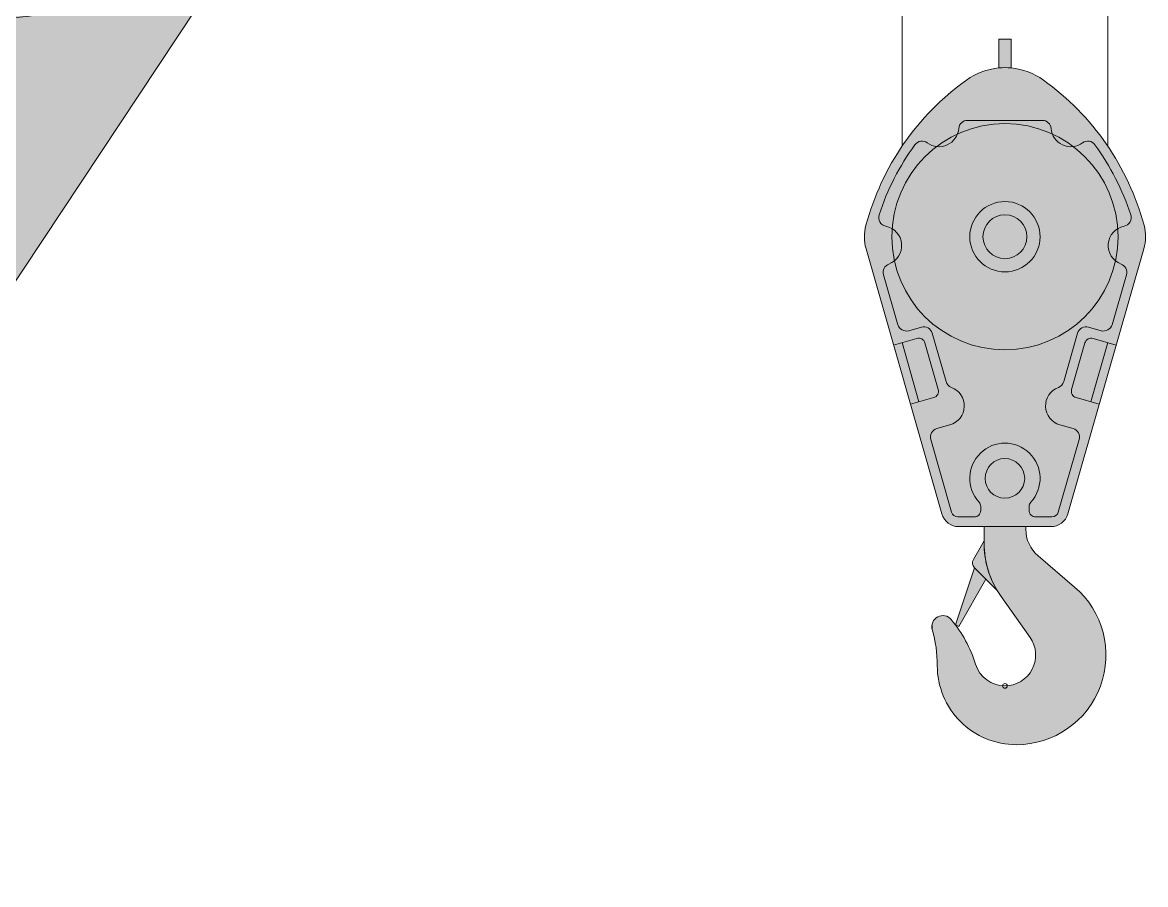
# Model space of a CAD drawing. Header units: millimetres. Extents: x -5368 to 16281, y -22441 to 15493.
# Drawn here: x 3617 to 6020, y 10153 to 11998 of the extents above; entities that cross this region are included whole.
import ezdxf
from ezdxf.enums import TextEntityAlignment as Align

# ---------------------------------------------------------------- set-up
doc = ezdxf.new("R2010")
doc.units = ezdxf.units.MM
doc.set_wipeout_variables(frame=1)
doc.layers.add('Техника. Кран GROVE GMK 5220', color=250, linetype='Continuous', lineweight=20)
doc.layers.add('Техника. Кран GROVE GMK 5220 Штрих', color=7, linetype='Continuous', true_color=0xe8e8e8)
doc.styles.add('arial', font='arial.ttf')

# ---------------------------------------------------------------- blocks, each defined once
blk = doc.blocks.new('GMK 5220-20250309.073434')
at = {"color": 0, "linetype": 'ByBlock', "lineweight": -2, "transparency": 16777216}
blk.add_wipeout([(356.99880755573395, -3.6418768441672), (12329.999999999993, -3.6418871623827727), (12329.999998925394, -953.6418820032759), (364.9998845294176, -953.6418820032759), (364.9998844015936, -426.18381988506917), (356.9988064811332, -426.1838147224207)], dxfattribs=at)
at = {"layer": 'Техника. Кран GROVE GMK 5220 Штрих', "transparency": 16777216}
h = blk.add_hatch(color=256, dxfattribs=at)
h.dxf.hatch_style = 1
h.set_gradient(color1=(132, 132, 132), color2=(173, 173, 173), rotation=90.00000000000003, tint=1)
h.paths.add_polyline_path([(364.9998845294176, -953.6418820032741), (12329.9999989254, -953.6418820032741), (12329.99999879758, -426.183819885071), (364.9998844015936, -426.183819885071)])
at = {"color": 0, "linetype": 'ByBlock', "lineweight": -2, "transparency": 16777216}
blk.add_lwpolyline([(364.9998845294176, -953.6418820032741), (12329.9999989254, -953.6418820032741), (12329.99999879758, -426.183819885071), (364.9998844015936, -426.183819885071)], close=True, dxfattribs=at)
blk = doc.blocks.new('GMK 5220-20250308.224548')
at = {"color": 0, "linetype": 'ByBlock', "lineweight": -2, "transparency": 16777216}
blk.add_wipeout([(11820.000000000004, -1087.418832413212), (11820.00000000002, -579.1838187293397), (17.499925306540717, -579.1838198815312), (17.49988905758073, -736.7026559443002), (17.49988905758073, -736.7026559443002), (17.481522932514054, -737.3283856713351), (17.38602596046894, -737.947057906189), (17.214860046418835, -738.5492017724828), (16.970645465073176, -739.1255994165622), (16.970645465073176, -739.1255994165622), (8.882825123015209, -755.292491172393), (8.882825123015209, -755.292491172393), (8.100628048144245, -756.4291416341039), (7.037715343373748, -757.3089274705962), (5.774919405858782, -757.8649427188102), (4.408273355059464, -758.0549035249933), (4.408273355059464, -758.0549035249933), (2.4998733167303726, -758.0550205511499), (2.5007049772466416, -1087.418832413212)], dxfattribs=at)
blk.add_wipeout([(11820.000000000031, -579.183818729336), (11820.000000000062, -87.41883183710888), (17.499925306532532, -87.41883298930406), (17.499925306547993, -579.1838198815276)], dxfattribs=at)
at = {"layer": 'Техника. Кран GROVE GMK 5220 Штрих', "transparency": 16777216}
h = blk.add_hatch(color=256, dxfattribs=at)
h.dxf.hatch_style = 1
h.set_gradient(color1=(132, 132, 132), color2=(173, 173, 173), rotation=90.00000000000003, tint=1)
edge = h.paths.add_edge_path()
edge.add_line((2.500704977253918, -1087.41883241321), (11820.00000000001, -1087.41883241321))
edge.add_line((11820.00000000001, -1087.41883241321), (11820.00000823359, -579.1838193054327))
edge.add_line((11820.00000823359, -579.1838193054327), (17.49991707295703, -579.1838193054327))
edge.add_line((17.49991707295703, -579.1838193054327), (17.49988905758073, -736.7026559442966))
edge.add_arc((12.44305430680097, -736.867364506154), 5.059516440040781, -26.50872818633752, 1.8655484613955764, ccw=False)
edge.add_line((16.97064546507318, -739.1255994165604), (8.882825123015209, -755.2924911723894))
edge.add_arc((4.409333221554288, -753.0514776879857), 5.003425949258763, 269.98786314057236, 333.39123919112694, ccw=False)
edge.add_line((4.408273355060373, -758.0549035249896), (2.499873316730373, -758.0550205511463))
edge.add_line((2.499873316730373, -758.0550205511463), (2.500704977253918, -1087.41883241321))
at = {"color": 0, "linetype": 'ByBlock', "lineweight": -2, "transparency": 16777216}
blk.add_lwpolyline([(2.500704977253918, -1087.41883241321), (11820.00000000001, -1087.41883241321), (11820.00000823359, -579.1838193054327), (17.49991707295703, -579.1838193054327), (17.49988905758073, -736.7026559442966, -0.124442605342288), (16.97064546507318, -739.1255994165604), (8.882825123015209, -755.2924911723894, -0.2839301699231552), (4.408273355060373, -758.0549035249896), (2.499873316730373, -758.0550205511463)], format="xyb", close=True, dxfattribs=at)
blk = doc.blocks.new('GMK 5220-20250308.223022')
at = {"color": 0, "linetype": 'ByBlock', "lineweight": -2, "transparency": 16777216}
blk.add_wipeout([(2.500005272901035, -1137.556568178583), (2.500032941277823, -810.7460555959897), (4.408532756686327, -810.7476879564547), (4.408532756686327, -810.7476879564547), (5.7749676418388844, -810.557013732061), (7.037363556127275, -810.0003652695668), (8.099715288434709, -809.1200756853523), (8.88123098797223, -807.9830910035798), (8.88123098797223, -807.9830910035798), (16.97083206507523, -791.8138239195923), (17.49996645790725, -789.4009615997911), (17.500116640941997, -658.0000919054073), (11670.000000000002, -658.0000919054055), (11670.000000000002, -1137.556568178581)], dxfattribs=at)
blk.add_wipeout([(11670.00000000001, -658.0000919054073), (11670.00000000001, -87.55656817858289), (17.500116640949273, -87.55656817858289), (17.500116640949273, -658.0000919054091)], dxfattribs=at)
at = {"layer": 'Техника. Кран GROVE GMK 5220 Штрих', "transparency": 16777216}
h = blk.add_hatch(color=256, dxfattribs=at)
h.dxf.hatch_style = 1
h.set_gradient(color1=(132, 132, 132), color2=(173, 173, 173), rotation=90.00000000000003, tint=1)
edge = h.paths.add_edge_path()
edge.add_line((11670, -1137.556568178584), (2.500005272901035, -1137.556568178585))
edge.add_line((2.500005272901035, -1137.556568178585), (2.500032941286918, -810.7460555959897))
edge.add_line((2.500032941286918, -810.7460555959897), (4.408532756686327, -810.7476879564565))
edge.add_arc((4.40693386308158, -805.7447292994227), 5.002958912528672, 270.0183111351909, 333.4225222254924)
edge.add_line((8.88123098797223, -807.9830910035816), (16.9708320650825, -791.8138239195941))
edge.add_line((16.9708320650825, -791.8138239195941), (17.49996645790816, -789.4009615997911))
edge.add_line((17.49996645790816, -789.4009615997911), (17.50011664094927, -658.0000919054091))
edge.add_line((17.50011664094927, -658.0000919054091), (11670, -658.0000919054082))
edge.add_line((11670, -658.0000919054082), (11670, -1137.556568178584))
at = {"color": 0, "linetype": 'ByBlock', "lineweight": -2, "transparency": 16777216}
blk.add_lwpolyline([(11670, -1137.556568178584), (2.500005272901035, -1137.556568178585), (2.500032941286918, -810.7460555959897), (4.408532756686327, -810.7476879564565, 0.2839341072049992), (8.88123098797223, -807.9830910035816), (16.9708320650825, -791.8138239195941), (17.49996645790816, -789.4009615997911), (17.50011664094927, -658.0000919054091), (11670, -658.0000919054082)], format="xyb", close=True, dxfattribs=at)
blk = doc.blocks.new('GMK 5220-20250308.221629')
at = {"color": 0, "linetype": 'ByBlock', "lineweight": -2, "transparency": 16777216}
blk.add_wipeout([(11497.999999999989, -700.5003278958138), (11497.999999999989, -88.74281034103115), (18.000017513579223, -88.74281034103115), (18.000017513579223, -700.5003278958138)], dxfattribs=at)
blk.add_wipeout([(2.9999743428188594, -1188.7428103410311), (2.999959416061756, -860.1351941736593), (4.910468426932312, -860.1358101169371), (4.910468426932312, -860.1358101169371), (6.276372114485639, -859.9453957986989), (7.538270314234069, -859.3890115522227), (8.60012414895391, -858.5090019329837), (9.381119453064457, -857.3723415478144), (9.381119453064457, -857.3723415478144), (17.472021690722613, -841.2005421438917), (17.472021690722613, -841.2005421438917), (17.717381366141126, -840.6215479110597), (17.888747734818025, -840.0165113339317), (17.983454234748024, -839.3948471393323), (18.000027176806725, -838.7662287896437), (18.000027176806725, -838.7662287896437), (18.000017513571947, -700.5003278958175), (11497.999999999982, -700.5003278958175), (11497.999999999982, -1188.7428103410311)], dxfattribs=at)
at = {"layer": 'Техника. Кран GROVE GMK 5220 Штрих', "transparency": 16777216}
h = blk.add_hatch(color=256, dxfattribs=at)
h.dxf.hatch_style = 1
h.set_gradient(color1=(132, 132, 132), color2=(173, 173, 173), rotation=90.00000000000003, tint=1)
edge = h.paths.add_edge_path()
edge.add_line((11498, -1188.742810341029), (2.999974342834321, -1188.742810341029))
edge.add_line((2.999974342834321, -1188.742810341029), (2.999959416061756, -860.1351941736575))
edge.add_line((2.999959416061756, -860.1351941736575), (4.910468426940497, -860.1358101169335))
edge.add_arc((4.909797018893908, -855.1367515604446), 4.999058601576242, 270.0076952183566, 333.4356790209445)
edge.add_line((9.381119453071733, -857.3723415478107), (17.47202169072989, -841.2005421438898))
edge.add_arc((12.9622081269876, -838.9479389844208), 5.041095057005337, 333.4583670517063, 362.0657184609537)
edge.add_line((18.00002717682219, -838.7662287896401), (18.00001751357922, -700.5003278958138))
edge.add_line((18.00001751357922, -700.5003278958138), (11498, -700.5003278958138))
edge.add_line((11498, -700.5003278958138), (11498, -1188.742810341029))
at = {"color": 0, "linetype": 'ByBlock', "lineweight": -2, "transparency": 16777216}
blk.add_lwpolyline([(11498, -1188.742810341029), (2.999974342834321, -1188.742810341029), (2.999959416061756, -860.1351941736575), (4.910468426940497, -860.1358101169335, 0.2840462009379838), (9.381119453071733, -857.3723415478107), (17.47202169072989, -841.2005421438898, 0.1254754658320533), (18.00002717682219, -838.7662287896401), (18.00001751357922, -700.5003278958138), (11498, -700.5003278958138)], format="xyb", close=True, dxfattribs=at)
blk = doc.blocks.new('GMK 5220-20250308.22004')
at = {"color": 0, "linetype": 'ByBlock', "lineweight": -2, "transparency": 16777216}
blk.add_wipeout([(11324.000000000007, -745.7238357030983), (11324.000000000007, -79.96544838593945), (18.499998082537786, -79.96544838593945), (18.499998082537786, -745.7238357030983)], dxfattribs=at)
blk.add_wipeout([(3.499951581019559, -1229.9654483859376), (3.499951581019559, -924.2775792619486), (4.897468562935501, -924.2779603453109), (4.897468562935501, -924.2779603453109), (6.433097531062231, -924.03618847705), (7.820364942883316, -923.3346907278519), (8.925309839825786, -922.2412069654001), (9.641233631336945, -920.8613290400808), (9.641233631336945, -920.8613290400808), (18.49999552144436, -893.2910090930018), (18.499998082544153, -745.7238357030983), (11324.000000000018, -745.7238357030983), (11324.000000000018, -1229.9654483859376)], dxfattribs=at)
at = {"layer": 'Техника. Кран GROVE GMK 5220 Штрих', "transparency": 16777216}
h = blk.add_hatch(color=256, dxfattribs=at)
h.dxf.hatch_style = 1
h.set_gradient(color1=(132, 132, 132), color2=(173, 173, 173), rotation=90.00000000000003, tint=1)
edge = h.paths.add_edge_path()
edge.add_line((11324, -1229.965448385939), (3.499951581019559, -1229.965448385939))
edge.add_line((3.499951581019559, -1229.965448385939), (3.499951581019559, -924.2775792619505))
edge.add_line((3.499951581019559, -924.2775792619505), (4.897468562921858, -924.2779603453127))
edge.add_arc((4.89670099863423, -919.275378015581), 5.002582388616776, 270.0087910984652, 341.5168067636266)
edge.add_line((9.641233631336945, -920.8613290400826), (18.49999552142981, -893.2910090930036))
edge.add_line((18.49999552142981, -893.2910090930036), (18.49999808253779, -745.7238357031001))
edge.add_line((18.49999808253779, -745.7238357031001), (11324, -745.7238357031001))
edge.add_line((11324, -745.7238357031001), (11324, -1229.965448385939))
at = {"color": 0, "linetype": 'ByBlock', "lineweight": -2, "transparency": 16777216}
blk.add_lwpolyline([(11324, -1229.965448385939), (3.499951581019559, -1229.965448385939), (3.499951581019559, -924.2775792619505), (4.897468562921858, -924.2779603453127, 0.3225480284647724), (9.641233631336945, -920.8613290400826), (18.49999552142981, -893.2910090930036), (18.49999808253779, -745.7238357031001), (11324, -745.7238357031001)], format="xyb", close=True, dxfattribs=at)
blk = doc.blocks.new('GMK 5220-20250308.201141')
at = {"color": 0, "linetype": 'ByBlock', "lineweight": -2, "transparency": 16777216}
blk.add_wipeout([(11151.000000000004, -821.9712544611684), (18.500096944785582, -821.9712544611684), (18.50010888975521, -958.7342837170727), (17.987416944022698, -962.082485375995), (9.640141491304348, -987.1118091544413), (9.640141491304348, -987.1118091544413), (8.92481133379897, -988.4917173736103), (7.820103249562635, -989.5850901262347), (6.432890815000974, -990.2861504581379), (4.89737813003012, -990.5270751805292), (4.89737813003012, -990.5270751805292), (3.5001318918284596, -990.5288186888611), (3.5001306726044277, -1295.7266591782172), (11150.999999999989, -1295.7266591782172)], dxfattribs=at)
blk.add_wipeout([(11151.000000000007, -821.9712544611721), (11150.999999999993, -95.72665917822087), (18.500096944786492, -95.72665917822087), (18.500096944786492, -821.9712544611721)], dxfattribs=at)
at = {"layer": 'Техника. Кран GROVE GMK 5220 Штрих', "transparency": 16777216}
h = blk.add_hatch(color=256, dxfattribs=at)
h.dxf.hatch_style = 1
h.set_gradient(color1=(132, 132, 132), color2=(173, 173, 173), rotation=90.00000000000003, tint=1)
edge = h.paths.add_edge_path()
edge.add_line((11151, -1295.726659178219), (11151, -821.9712544611721))
edge.add_line((11151, -821.9712544611721), (18.50009694478649, -821.9712544611721))
edge.add_line((18.50009694478649, -821.9712544611721), (18.50010888975521, -958.7342837170763))
edge.add_line((18.50010888975521, -958.7342837170763), (17.98741694402997, -962.082485375995))
edge.add_line((17.98741694402997, -962.082485375995), (9.640141491312534, -987.1118091544449))
edge.add_arc((4.899972286099661, -985.5299184242716), 4.997157429605024, 269.97025625008763, 341.5450986475206, ccw=False)
edge.add_line((4.89737813003012, -990.5270751805292), (3.500131891836645, -990.5288186888611))
edge.add_line((3.500131891836645, -990.5288186888611), (3.500130672604428, -1295.726659178219))
edge.add_line((3.500130672604428, -1295.726659178219), (11151, -1295.726659178219))
at = {"color": 0, "linetype": 'ByBlock', "lineweight": -2, "transparency": 16777216}
blk.add_lwpolyline([(11151, -1295.726659178219), (11151, -821.9712544611721), (18.50009694478649, -821.9712544611721), (18.50010888975521, -958.7342837170763), (17.98741694402997, -962.082485375995), (9.640141491312534, -987.1118091544449, -0.3228699812455327), (4.89737813003012, -990.5270751805292), (3.500131891836645, -990.5288186888611), (3.500130672604428, -1295.726659178219)], format="xyb", close=True, dxfattribs=at)
blk = doc.blocks.new('GMK 5220-20250308.194821')
at = {"color": 0, "linetype": 'ByBlock', "lineweight": -2, "transparency": 16777216}
blk.add_wipeout([(-625, -312.50000000000364), (-617.0127999999931, -212.89977592314972), (-593.2553451642889, -115.845237957481), (-554.3348532313066, -23.81700692105005), (-501.24609461119326, 60.832763947957574), (-435.3459670090706, 135.94050776990844), (-358.31881442232407, 199.58654271614796), (-272.133376925005, 250.14413723364487), (-178.99247156151978, 286.3210877418205), (-81.27669045770017, 307.1927461155574), (18.516444828605017, 312.2256528036196), (117.8363175608647, 301.2911715426417), (214.1444071391452, 274.66877717656826), (304.9791712495753, 233.0389125478796), (388.01896052286975, 177.4655970318272), (461.14135766339314, 109.36923122261214), (522.4774243977554, 30.490292857808527), (570.4594697428329, -57.15514812175752), (603.8611186823764, -151.3269583842739), (621.82865713508, -249.6181968643723), (625, -312.50000000000364), (565, -312.50000000000364), (565, -312.50000000000364), (557.0141592920336, -217.84152785837796), (533.2823846081919, -125.85890520412795), (494.4755367355101, -39.15233937323501), (441.6906256049442, 39.82710831373333), (376.41979950699533, 108.84681028709383), (300.50816435352317, 165.95568567723603), (216.10162537007636, 209.53935437129985), (125.58622565409678, 238.3657730572413), (31.52069640471018, 251.62006319413922), (-63.43587447473328, 248.92754637586404), (-156.59921070382552, 230.36433591361856), (-245.33572798894238, 196.4551852296354), (-327.1369814025711, 148.158653884635), (-399.69057526517645, 86.84001057267233), (-460.945531016132, 14.232639073979954), (-509.1702652246313, -67.61096183970949), (-543.0015387913081, -156.37719939012823), (-561.4829936218157, -249.55678850355616), (-564.9999999999964, -312.50000000000364)], dxfattribs=at)
at = {"layer": 'Техника. Кран GROVE GMK 5220 Штрих', "transparency": 16777216}
h = blk.add_hatch(color=256, dxfattribs=at)
h.dxf.hatch_style = 1
edge = h.paths.add_edge_path()
edge.add_arc((0, -312.5000000000001), 625, 0, 180, ccw=False)
edge.add_line((625, -312.5), (565, -312.5))
edge.add_arc((0, -312.5000000000001), 565, 1.15288070577651e-14, 180)
edge.add_line((-565, -312.5), (-625, -312.5))
at = {"color": 0, "linetype": 'ByBlock', "lineweight": -2, "transparency": 16777216}
blk.add_lwpolyline([(-625, -312.5, -0.9999999999999999), (625, -312.5), (565, -312.5, 0.9999999999999999), (-565, -312.5)], format="xyb", close=True, dxfattribs=at)
blk = doc.blocks.new('GMK 5220-20250308.194754')
at = {"color": 0, "linetype": 'ByBlock', "lineweight": -2, "transparency": 16777216}
blk.add_wipeout([(-24.999999999683496, -140.54930433418485), (-24.999999999683496, -140.54930433418485), (-12.512063588612364, -139.72548030059625), (1.5643308870494366e-10, -139.45069566578968), (12.512063588936144, -139.7254803006108), (24.999999999996362, -140.54930433421396), (25.000000001437, 139.9959360009525), (25.000000001437, 139.9959360009525), (12.503061790863285, 140.41094530999908), (0, 140.54930433421396), (-12.503061790866923, 140.41094530999908), (-25.00000000144064, 139.9959360009525)], dxfattribs=at)
at = {"layer": 'Техника. Кран GROVE GMK 5220 Штрих', "transparency": 16777216}
h = blk.add_hatch(color=256, dxfattribs=at)
h.dxf.hatch_style = 1
edge = h.paths.add_edge_path()
edge.add_line((-25, 139.9959360010216), (-24.99999999967986, -140.5493043341849))
edge.add_arc((-5.181291684987261e-12, -424.4506956676045), 285.0000000018161, 84.96758650452932, 95.032413495404, ccw=False)
edge.add_line((25, -140.549304334214), (25.00000000144064, 139.9959360009561))
edge.add_arc((0, -424.4506956657892), 565.0000000000058, 87.46396051957402, 92.53603948042597)
at = {"color": 0, "linetype": 'ByBlock', "lineweight": -2, "transparency": 16777216}
blk.add_lwpolyline([(-25, 139.9959360010216), (-24.99999999967986, -140.5493043341849, -0.04394434673672445), (25, -140.549304334214), (25.00000000144064, 139.9959360009561, 0.0221347333291415), (-25.00000000144064, 139.9959360009561)], format="xyb", dxfattribs=at)
blk = doc.blocks.new('GMK 5220-20250308.195002')
at = {"color": 0, "linetype": 'ByBlock', "lineweight": -2, "transparency": 16777216}
blk.add_wipeout([(277.02807017543455, 66.93615118060916), (253.55825729914068, 130.12766867743267), (215.9035417307241, 186.0394062238738), (166.17045504967246, 231.54347295613843), (107.14123358565121, 264.0942181603896), (42.11817074997816, 281.8706435453678), (-25.261124377339, 283.8782760184331), (-91.22722714797419, 270.0048018589587), (-152.08977165255055, 241.02634992605454), (-204.44390221574577, 198.56407239679538), (-245.36075248755515, 144.99345205472127), (-272.55129608895004, 83.31140978421536), (-284.494402455166, 16.968646725043072), (-280.5219340013573, -50.323399568584136), (-260.8561239888877, -114.8001854419017), (-226.59714404836996, -172.85466238757), (-179.66155687416904, -221.23906748480294), (-122.67509725385025, -257.24661419298354), (-58.82577962280993, -278.86291910500586), (8.314450197911356, -284.8786933378906), (74.9895416782274, -274.957394224788), (137.4694656930369, -249.65405264498622), (192.25888491117803, -210.3842227276291), (236.2926947352098, -159.34479098725205), (267.1074955733857, -99.3910750948744), (282.979403707508, -33.877087793061946), (285, 3.637978807091713e-12)], dxfattribs=at)
blk.add_blockref('GMK 5220-20250308.194821', (0, 312.5), dxfattribs=at)
at = {"layer": 'Техника. Кран GROVE GMK 5220 Штрих', "transparency": 16777216}
h = blk.add_hatch(color=256, dxfattribs=at)
h.dxf.hatch_style = 1
edge = h.paths.add_edge_path()
edge.add_arc((0, 0), 285, 0, 360)
at = {"color": 0, "linetype": 'ByBlock', "lineweight": -2, "transparency": 16777216}
blk.add_circle((0, 0), 285, dxfattribs=at)
blk.add_blockref('GMK 5220-20250308.194754', (0, 424.4506956657824), dxfattribs=at)
for p, rotation in [((-249.4858592376258, 343.3878260678866), 35.99999999999999), ((249.4858592376258, 343.3878260678866), 324), ((-403.6765999589552, 131.1624782349973), 72), ((403.6765999589552, 131.1624782349973), 288)]:
    blk.add_blockref('GMK 5220-20250308.194754', p, dxfattribs=dict(at, rotation=rotation))
at = {"color": 0, "linetype": 'ByBlock', "lineweight": -2, "transparency": 16777216, "xscale": -1, "rotation": 180}
blk.add_blockref('GMK 5220-20250308.194821', (0, -312.5), dxfattribs=at)
at = {"color": 0, "linetype": 'ByBlock', "lineweight": -2, "transparency": 16777216}
for p, rotation in [((-403.6765999589552, -131.1624782349973), 108), ((403.6765999589552, -131.1624782349973), 252), ((-249.4858592376258, -343.3878260678866), 144), ((249.4858592376258, -343.3878260678866), 216), ((0, -424.4506956657824), 180)]:
    blk.add_blockref('GMK 5220-20250308.194754', p, dxfattribs=dict(at, rotation=rotation))
blk = doc.blocks.new('GMK 5220-20250308.195332')
at = {"color": 0, "linetype": 'ByBlock', "lineweight": -2, "transparency": 16777216}
blk.add_wipeout([(247.81953908974083, -181.2002773714512), (282.412911695973, -120.37861845670432), (302.33556678083096, -53.303560232464406), (306.5525670842908, 16.540498425778424), (294.84484889617033, 85.52531527878637), (267.82060192467543, 150.0672837724651), (226.88367520477277, 206.8135933629992), (174.16065028860885, 252.81640050675014), (112.39037010221182, 285.6859625225343), (44.78166219666491, 303.7147793655131), (0, 306.99847633846366), (-6849.999957166458, 306.99847633846366), (-6850.000049777008, 352.00000066672965), (-6850.000049777008, 352.00000066672965), (-6850.380641250613, 353.9134110131381), (-6851.464493754878, 355.5355246874906), (-6853.086599858971, 356.6193885214634), (-6855.000007547073, 356.999993359369), (-6895.00003061124, 356.9999949748044), (-6895.00003061124, 356.9999949748044), (-6896.913457118731, 356.6194093414424), (-6898.53558470751, 355.53555118208624), (-6899.619454366467, 353.91343127706114), (-6900.0000535645295, 352.00000746767455), (-6900.0000535645295, 352.00000746767455), (-6900.001461071394, 306.9984762299746), (-9250.001341888907, 306.99847326862346), (-9250.000034378238, 352.00000537898177), (-9250.000034378238, 352.00000537898177), (-9250.380625851843, 353.9134157253902), (-9251.46447835611, 355.5355293997454), (-9253.086584460205, 356.6193932337155), (-9254.999992148307, 356.9999980716211), (-9254.999992148307, 356.9999980716211), (-9295.000015212474, 356.9999996870565), (-9295.000015212474, 356.9999996870565), (-9296.913444033235, 356.6194130822305), (-9298.535572856938, 355.5355523461594), (-9299.619441876803, 353.9134290574848), (-9300.000038253027, 352.00000218031073), (-9300.000038253027, 352.00000218031073), (-9299.999345665325, 306.9984726161165), (-11935.00006500267, 307.0000096062986), (-11935.000019604784, 346.81482523626164), (-11899.185301402405, 343.12806470260057), (-11899.185301402405, 343.12806470260057), (-11882.569972485422, 347.36841030362575), (-11872.583677021168, 361.3084098996251), (-11873.91399736983, 378.4046063656733), (-11885.936479125656, 390.63201894015583), (-11885.936479125656, 390.63201894015583), (-11994.309929915295, 442.0815027283952), (-11994.309929915295, 442.0815027283952), (-11995.194196538709, 442.450492216105), (-11996.109719996977, 442.7331536756028), (-11997.04809425171, 442.9268918013777), (-11998.000703455946, 443.02992775301755), (-11998.000703455946, 443.02992775301755), (-11998.000026367821, 478.0000021518945), (-11998.000026367821, 478.0000021518945), (-11998.761224091659, 481.82684717223674), (-12000.928954105977, 485.0710899759615), (-12004.173196696778, 487.23882030894765), (-12008.000041642352, 488.00001840867753), (-12008.000041642352, 488.00001840867753), (-12047.99996471033, 488.0000191514664), (-12047.99996471033, 488.0000191514664), (-12051.826819090853, 487.23883042132456), (-12055.07107222716, 485.0711025047676), (-12057.238810279661, 481.8268561410687), (-12058.000010965969, 478.0000041387302), (-12058.000010965969, 478.0000041387275), (-12057.998293117198, 403.0009134123866), (-12120.999999999996, 403), (-12121.0000364518, -639.6058089150583), (-12120.472100523384, -642.0219079642447), (-12110.999275778657, -660.956793886683), (-12105.999989142734, -660.9572203544858), (-12105.999995110384, -1073.0000096287295), (-12099.00002844619, -1072.9999950847414), (-12098.999974656605, -1051.7482863542145), (-12043.066494932742, -1069.4242648894979), (-12043.066494932742, -1069.4242648894979), (-12036.12775166436, -1071.0832137466732), (-12029.023538015415, -1071.7377501363326), (-12021.898486854843, -1071.3745485195068), (-12014.897655277146, -1070.0010032250302), (-12014.897655277146, -1070.0010032250302), (-11882.910316565185, -953.000040364398), (-11786.145531372153, -952.9999616802861), (-11786.145531372153, -952.9999616802861), (-11782.027457688884, -954.7160234983039), (-11778.126095492495, -956.8799948559381), (-11774.489975482444, -959.4649571954369), (-11771.164328898121, -962.4387550736183), (-11737.524768905401, -996.0784152360366), (-11737.524768905401, -996.0784152360366), (-11729.947957763125, -1002.296560838593), (-11721.303622299245, -1006.917044169184), (-11711.923967212133, -1009.7622985105663), (-11702.169455778805, -1010.7229797883165), (-11702.169455778805, -1010.7229797883165), (-11623.590763915297, -1010.7229995215803), (-11623.590763915297, -1010.7229995215803), (-11613.836250870208, -1009.7622659901417), (-11604.456596699474, -1006.9169854586817), (-11595.812254744413, -1002.2965000048334), (-11588.235420828496, -996.0783715503931), (-11588.235420828496, -996.0783715503931), (-11554.595782571329, -962.4387481491549), (-11554.595782571329, -962.4387481491549), (-11551.270149988031, -959.4649686984358), (-11547.63404544779, -956.8800238106196), (-11543.732700153003, -954.7160688223075), (-11539.614644759673, -953.0000221801411), (-11539.614644759673, -953.0000221801411), (-9744.68999929905, -952.9999955531503), (-9744.68999929905, -952.9999955531503), (-9686.901897821745, -990.7899470172124), (-9624.289879255904, -1019.8980255370707), (-9558.149446489435, -1039.7219569703502), (-9489.849108693881, -1049.8515651079188), (-8980.001793958636, -1092.3093435426936), (-8980.001793958636, -1122.4053654824775), (-8972.000651869275, -1122.4053654824775), (-8972.000651869275, -1102.2443824305592), (-8436.326167932231, -1366.6945605482333), (-8428.475652674497, -1368.883878378253), (-8315.461062600265, -1381.1595490418786), (-8314.837718087365, -1375.4202723465787), (-8216.958866045643, -1386.2951618112866), (-8216.958866045643, -1386.2951618112866), (-8161.3818537094285, -1384.5298563238493), (-8108.58213938745, -1367.091084256961), (-8062.886455523695, -1335.407885556272), (-8028.0393867331095, -1292.0765758554571), (-8006.896515570457, -1240.6479884484206), (-8001.190418580769, -1185.3364972297977), (-8011.388688350306, -1130.6746650487275), (-8012.117539076298, -1128.5728773086166), (-8057.751056115269, -1007.3966001076415), (-8057.751056115269, -1007.3966001076415), (-8059.848840652868, -992.9917587104474), (-8054.918888220476, -979.2951998484941), (-8044.121929582255, -969.5317045825004), (-8030.000050533678, -966.0000353196847), (-8030.000050533678, -966.0000353196865), (-8010.000027642462, -966.000043149369), (-8010.000027642462, -966.000043149369), (-8006.173193318926, -965.2388384739188), (-8002.9289598310315, -963.0711109601989), (-8000.761232318262, -959.8268774716707), (-8000.000027643931, -956.0000431479139), (-8000.000066908592, -952.9845798452634), (-316.4924203005312, -952.9845798452634), (247.81953908990272, -181.20027737122655)], dxfattribs=at)
at = {"layer": 'Техника. Кран GROVE GMK 5220 Штрих', "transparency": 16777216}
h = blk.add_hatch(color=256, dxfattribs=at)
h.dxf.hatch_style = 1
edge = h.paths.add_edge_path()
edge.add_arc((-3.694822225952521e-12, -1.875832822406664e-12), 306.9984763384655, 323.8265375865255, 450.0000000000006)
edge.add_line((-7.275957614183426e-12, 306.9984763384637), (-6849.999957166463, 306.9984763384637))
edge.add_line((-6849.999957166463, 306.9984763384637), (-6850.000049777012, 352.0000006667287))
edge.add_arc((-6855.000016422889, 352.000026713432), 4.999966645944, 359.999701524776, 449.9998982900237)
edge.add_line((-6855.000007547078, 356.9999933593681), (-6895.000030611245, 356.9999949748053))
edge.add_arc((-6895.000086918164, 352.0000283287085), 4.999966646413872, 89.99935476593431, 180.0002390514243)
edge.add_line((-6900.000053564534, 352.0000074676755), (-6900.001461071399, 306.9984762299755))
edge.add_line((-6900.001461071399, 306.9984762299755), (-9250.00134188891, 306.9984732686244))
edge.add_line((-9250.00134188891, 306.9984732686244), (-9250.000034378241, 352.0000053789809))
edge.add_arc((-9255.000001024118, 352.0000314256831), 4.99996664594491, 359.9997015247869, 449.9998982900549)
edge.add_line((-9254.99999214831, 356.9999980716202), (-9295.000015212478, 356.9999996870574))
edge.add_arc((-9295.000071457649, 352.0000328918978), 4.999966795476005, 89.9993554735315, 180.0003519312115)
edge.add_line((-9300.00003825303, 352.0000021803098), (-9299.999345665328, 306.9984726161165))
edge.add_line((-9299.999345665328, 306.9984726161165), (-11935.00006500267, 307.0000096062977))
edge.add_line((-11935.00006500267, 307.0000096062977), (-11935.00001960479, 346.8148252362625))
edge.add_line((-11935.00001960479, 346.8148252362625), (-11899.18530140241, 343.1280647025997))
edge.add_arc((-11896.69228151699, 368.0322841840335), 25.02868946086693, 264.2834891685971, 424.5490064586767)
edge.add_line((-11885.93647912566, 390.6320189401558), (-11994.3099299153, 442.0815027283934))
edge.add_arc((-11998.59845954803, 433.0482826039844), 9.99952760018321, 64.6039267076049, 86.57290490632874)
edge.add_line((-11998.00070345595, 443.0299277530175), (-11998.00002636782, 478.0000021518936))
edge.add_arc((-12008.00001236044, 478.0000324160541), 9.999985992666874, 359.9998265988904, 450.0001677732182)
edge.add_line((-12008.00004164235, 488.0000184086784), (-12047.99996471033, 488.0000191514664))
edge.add_arc((-12048.00002631383, 478.0000344994705), 9.999984652185624, 89.99964703740588, 180.0001739545057)
edge.add_line((-12058.00001096597, 478.0000041387284), (-12057.9982931172, 403.0009134123866))
edge.add_line((-12057.9982931172, 403.0009134123866), (-12121, 403))
edge.add_line((-12121, 403), (-12121.0000364518, -639.6058089150574))
edge.add_line((-12121.0000364518, -639.6058089150574), (-12120.47210052338, -642.0219079642447))
edge.add_line((-12120.47210052338, -642.0219079642447), (-12110.99927577866, -660.9567938866821))
edge.add_line((-12110.99927577866, -660.9567938866821), (-12105.99998914274, -660.9572203544849))
edge.add_line((-12105.99998914274, -660.9572203544849), (-12105.99999511039, -1073.000009628729))
edge.add_line((-12105.99999511039, -1073.000009628729), (-12099.00002844619, -1072.999995084741))
edge.add_line((-12099.00002844619, -1072.999995084741), (-12098.99997465661, -1051.748286354214))
edge.add_line((-12098.99997465661, -1051.748286354214), (-12043.06649493274, -1069.424264889498))
edge.add_arc((-12028.00002146895, -1021.747534979768), 50.00069197041613, 252.4627789451357, 285.1913625354118)
edge.add_line((-12014.89765527715, -1070.001003225028), (-11882.91031656519, -953.0000403643971))
edge.add_line((-11882.91031656519, -953.0000403643971), (-11786.14553137216, -952.9999616802852))
edge.add_arc((-11799.44880153439, -990.7232800298152), 40.00032180257217, 45.000052992125404, 70.57460997920151, ccw=False)
edge.add_line((-11771.16432889812, -962.4387550736174), (-11737.5247689054, -996.0784152360357))
edge.add_arc((-11702.1697884681, -960.723612879537), 49.9993669098851, 224.9998557020228, 270.0003812386747)
edge.add_line((-11702.16945577881, -1010.722979788316), (-11623.5907639153, -1010.722999521578))
edge.add_arc((-11623.59076331689, -960.7229116474625), 50.00008787411594, 269.9999993142767, 314.9999048609665)
edge.add_line((-11588.2354208285, -996.0783715503931), (-11554.59578257133, -962.438748149154))
edge.add_arc((-11526.31152778836, -990.7231056625623), 40.00004935714618, 109.4252949690864, 134.9998959490002, ccw=False)
edge.add_line((-11539.61464475968, -953.000022180142), (-9744.689999299051, -952.9999955531493))
edge.add_arc((-9453.760629572329, -571.1925883059362), 480.0174938462421, 232.6933469500553, 265.6883438124239)
edge.add_line((-9489.849108693885, -1049.851565107918), (-8980.00179395864, -1092.309343542693))
edge.add_line((-8980.00179395864, -1092.309343542693), (-8980.00179395864, -1122.405365482478))
edge.add_line((-8980.00179395864, -1122.405365482478), (-8972.000651869279, -1122.405365482478))
edge.add_line((-8972.000651869279, -1122.405365482478), (-8972.000651869279, -1102.244382430559))
edge.add_line((-8972.000651869279, -1102.244382430559), (-8436.326167932235, -1366.694560548232))
edge.add_line((-8436.326167932235, -1366.694560548232), (-8428.4756526745, -1368.883878378252))
edge.add_line((-8428.4756526745, -1368.883878378252), (-8315.461062600269, -1381.159549041877))
edge.add_line((-8315.461062600269, -1381.159549041877), (-8314.837718087369, -1375.420272346579))
edge.add_line((-8314.837718087369, -1375.420272346579), (-8216.958866045647, -1386.295161811286))
edge.add_arc((-8195.273605426642, -1193.264376301039), 194.2450377302264, 263.5902127818894, 379.4534365276001)
edge.add_line((-8012.117539076302, -1128.572877308616), (-8057.751056115274, -1007.396600107641))
edge.add_arc((-8030.00005052928, -996.0000353196838), 29.99999999999933, 90.00000000840879, 202.3265900083236, ccw=False)
edge.add_line((-8030.000050533683, -966.0000353196847), (-8010.000027642465, -966.0000431493681))
edge.add_arc((-8010.000027643939, -956.0000431493645), 10.00000000000364, 270.0000000084418, 360.0000000083168)
edge.add_line((-8000.000027643935, -956.000043147913), (-8000.000066908597, -952.9845798452625))
edge.add_line((-8000.000066908597, -952.9845798452625), (-316.4924203005394, -952.9845798452625))
edge.add_line((-316.4924203005394, -952.9845798452625), (247.8195390898945, -181.2002773712265))
at = {"color": 0, "linetype": 'ByBlock', "lineweight": -2, "transparency": 16777216}
blk.add_lwpolyline([(-11539.61464475968, -953.000022180142), (-9744.689999299051, -952.9999955531493, 0.1449708103175309)], format="xyb", dxfattribs=at)
blk.add_blockref('GMK 5220-20250308.195002', (-10750, -253), dxfattribs=at)
blk = doc.blocks.new('GMK 5220-20230808.14513601')
at = {"color": 0, "linetype": 'ByBlock', "lineweight": -2, "transparency": 16777216}
blk.add_wipeout([(-44.5, -17.52376094371732), (-44.11605297646955, -20.642631278103465), (-22.23343177214315, -117.54628639984108), (-22.23343177214315, -117.54628639984108), (-21.087728672939704, -120.29791837813553), (-19.182042844098476, -122.58974639464347), (-16.68561722652106, -124.21823442696058), (-13.820158046315925, -125.03875732248218), (-13.820158046315925, -125.03875732248218), (-13.820158046315925, -125.03875732248218), (-6.924550454004589, -125.70969056053931), (9.919176591210999e-12, -125.93364700023207), (6.9245504540243985, -125.70969056053931), (13.820158046335735, -125.03875732248218), (13.82015804633562, -125.03875732248218), (13.82015804633562, -125.03875732248218), (16.685617226541126, -124.2182344269695), (19.182042844117433, -122.58974639465455), (21.087728672952437, -120.29791837814417), (22.233431772142154, -117.54628639984631), (22.233431772142154, -117.54628639984631), (44.116045832345634, -20.642631278103465), (44.499999999999005, -17.52376094371732), (44.499999999999005, 340.73210000000086), (-44.5, 340.73210000000086)], dxfattribs=at)
at = {"layer": 'Техника. Кран GROVE GMK 5220 Штрих', "true_color": 0xadadad, "transparency": 16777216}
h = blk.add_hatch(color=253, dxfattribs=at)
h.dxf.hatch_style = 1
edge = h.paths.add_edge_path()
edge.add_line((-44.5, 340.7320999999999), (-44.5, -17.52376094371721))
edge.add_line((-44.5, -17.52376094371721), (-44.1160529764602, -20.64263127810409))
edge.add_line((-44.1160529764602, -20.64263127810409), (-22.23343177215429, -117.5462863998412))
edge.add_arc((-12.53027682107726, -115.1204977462654), 10.00178317083647, 194.0362430000199, 262.5902049999552)
edge.add_arc((1.455191522836685e-11, -18.77094263026106), 107.1627043699704, 262.5902554700274, 277.4097445299726)
edge.add_arc((12.5302768211542, -115.1204977463556), 10.00178317074083, 277.4097949998397, 345.9637570003545)
edge.add_line((22.23343177215429, -117.5462863998448), (44.11604583234293, -20.64263127810409))
edge.add_line((44.11604583234293, -20.64263127810409), (44.5, -17.52376094371721))
edge.add_line((44.5, -17.52376094371721), (44.5, 340.7320999999999))
edge.add_line((44.5, 340.7320999999999), (-44.5, 340.7320999999999))
at = {"color": 0, "linetype": 'ByBlock', "lineweight": -2, "transparency": 16777216}
blk.add_lwpolyline([(-44.5, 340.7320999999999), (-44.5, -17.52376094371721), (-44.1160529764602, -20.64263127810409), (-22.23343177215429, -117.5462863998412, 0.3083756872190127), (-13.82015804632101, -125.0387573224809, 0.06475249231956648), (13.82015804635012, -125.0387573224809, 0.308375687221781), (22.23343177215429, -117.5462863998448), (44.11604583234293, -20.64263127810409), (44.5, -17.52376094371721), (44.5, 340.7320999999999)], format="xyb", close=True, dxfattribs=at)
blk.add_lwpolyline([(-44.16094669461017, -14.59031652516569), (-9.738079013332026, 142.6477352098887, -0.7927862986664279), (9.73807186918566, 142.6477352098887), (44.16094669466838, -14.59031652516569)], format="xyb", dxfattribs=at)
at = {"layer": 'Defpoints', "color": 0, "linetype": 'ByBlock', "lineweight": -2, "transparency": 16777216}
blk.add_circle((0, 0), 5, dxfattribs=at)
blk = doc.blocks.new('GMK 5220-20250309.075332')
at = {"color": 0, "linetype": 'ByBlock', "lineweight": -2, "transparency": 16777216}
blk.add_wipeout([(98.53579999999798, -620.2679000000007), (110.46685221988683, -618.324396816975), (121.16418207350769, -612.6946236688832), (129.52160487579238, -603.9607416110582), (134.67490000000203, -593.0258999999996), (134.67490000000197, -593.0258999999996), (297.103800000001, -25.87519999999904), (297.103800000001, -25.87519999999904), (299.7732223881434, -13.417302652535227), (300.73322504899534, -0.712838197178371), (299.966166816733, 12.004734050486604), (297.4861432788206, 24.501713903942118), (297.48614327882046, 24.501713903942345), (297.48614327882046, 24.501713903942345), (265.12258880331876, 113.7132782984263), (218.2564402950571, 196.2339848150425), (158.21515512470387, 269.72648072511674), (86.69936901933914, 332.10913230175015), (82.29789544260368, 335.30633705870014), (82.29789544260368, 335.30633705870014), (66.45797652721998, 345.1744774809299), (49.45332184844679, 352.8637522122974), (31.58195758491638, 358.2393978478451), (13.157100000000412, 361.20720000000006), (13.157100000000412, 361.20720000000006), (13.157100000000412, 422.9100000000003), (-13.157100000000241, 422.9100000000003), (-13.157100000000241, 361.20720000000006), (-13.157100000000241, 361.20720000000006), (-31.581957584916182, 358.2393978478451), (-49.45332184844659, 352.8637522122974), (-66.45797652721978, 345.1744774809299), (-82.29789544260342, 335.30633705870014), (-82.29789544260342, 335.30633705870014), (-82.29789544260319, 335.30633705870036), (-154.4121929560959, 273.6165407052076), (-215.15970630503443, 200.70671625115688), (-262.81979624528293, 118.64199358125848), (-296.0425174604102, 29.74680993747529), (-297.48614327882024, 24.501713903942345), (-297.48614327882024, 24.501713903942345), (-299.96616681673265, 12.004734050486832), (-300.7332250489951, -0.712838197178371), (-299.77322238814327, -13.417302652535), (-297.1038000000008, -25.87519999999904), (-297.10380000000066, -25.87519999999904), (-134.6749000000018, -593.0258999999996), (-134.6749000000018, -593.0258999999996), (-129.52155294973943, -603.9607296850271), (-121.16410202040151, -612.6946005350405), (-110.46676022136023, -618.3243753525168), (-98.53570000000394, -620.2678999999998), (-98.53570000000394, -620.2678999999998)], dxfattribs=at)
at = {"layer": 'Техника. Кран GROVE GMK 5220 Штрих', "transparency": 16777216}
h = blk.add_hatch(color=256, dxfattribs=at)
h.dxf.hatch_style = 1
edge = h.paths.add_edge_path()
edge.add_arc((98.5361725803092, -582.676420237575), 37.59147976427209, 269.9994321245265, 344.0192423330517)
edge.add_line((134.6749000000018, -593.0258999999996), (297.1038000000008, -25.8751999999995))
edge.add_arc((206.7494674341251, 0.0004658791838207943), 93.98646444098209, 344.0193509916006, 375.1109555758319)
edge.add_arc((-246.8943999999975, -122.5087999999955), 563.8814299999962, 15.11229899999964, 54.28194999999982)
edge.add_arc((0.0009641287073733906, 220.8536583013759), 140.9687929238641, 54.28206471505096, 84.6449877998989)
edge.add_line((13.15710000000036, 361.2071999999998), (13.15710000000036, 422.9099999999999))
edge.add_line((13.15710000000036, 422.9099999999999), (-13.15710000000036, 422.9099999999999))
edge.add_line((-13.15710000000036, 422.9099999999999), (-13.15710000000036, 361.2071999999998))
edge.add_arc((-0.0009641287073733906, 220.8536583013759), 140.9687929238641, 95.35501220010113, 125.717935284949)
edge.add_arc((246.8943999999975, -122.5087999999955), 563.8814299999962, 125.7180500000002, 164.8877010000004)
edge.add_arc((-206.7494674341251, 0.0004658791838207943), 93.9864644409821, 164.8890444241681, 195.9806490083994)
edge.add_line((-297.1038000000008, -25.8751999999995), (-134.6749000000018, -593.0258999999996))
edge.add_arc((-98.53597340919801, -582.6761560190008), 37.59174398199326, 195.9810612381, 270.0004167189717)
edge.add_line((-98.535700000004, -620.2678999999998), (98.53579999999783, -620.2679000000007))
at = {"color": 0, "linetype": 'ByBlock', "lineweight": -2, "transparency": 16777216}
for points in [[(98.53579999999783, -620.2679000000007, 0.334691437743741), (134.6749000000018, -593.0258999999996), (297.1038000000008, -25.8751999999995, 0.1365011527359801), (297.4861432788202, 24.50171390394189, 0.1725936224688127), (82.29789544260348, 335.3063370586997, 0.1332638322557856), (13.15710000000036, 361.2071999999998), (13.15710000000036, 422.9099999999999), (-13.15710000000036, 422.9099999999999), (-13.15710000000036, 361.2071999999998, 0.1332638322557856), (-82.29789544260348, 335.3063370586997, 0.1725936224688127), (-297.4861432788202, 24.50171390394189, 0.1365011527359801), (-297.1038000000008, -25.8751999999995), (-134.6749000000018, -593.0258999999996, 0.3346892313632395), (-98.535700000004, -620.2678999999998), (98.53579999999783, -620.2679000000007)], [(-13.15710000000036, 361.2071999999998, -0.0467981285035772), (13.15719999999783, 361.2071999999998)], [(-55.39874272899397, -567.7192875037963, -0.1877800250792256), (-51.68900000000212, -577.2498999999998), (-51.68900000000212, -585.4953999999998, -0.4142207854241277), (-65.7860000000037, -599.5923999999995), (-100.6611000000012, -599.5923999999995, -0.3347106549332222), (-114.2131000000045, -589.3768), (-158.7620000000024, -433.8261999999995, -0.4142223848351981), (-145.8675000000039, -410.5814999999993), (-117.5787000000018, -402.4796999999999, 0.7230297453726526), (-114.3798608835132, -322.2222430068359, -0.2376424719867671), (-125.852600000002, -309.7970999999998), (-155.5332000000017, -206.1611999999996, 0.414225309409422), (-178.7777450808717, -193.2666083276954), (-205.8821000000025, -201.0292999999992, -0.4142288155011489), (-229.1267000000007, -188.1346999999996), (-259.7614000000031, -81.16789999999946, -0.3910150595673271), (-248.2925602843352, -58.39385187636708, 0.7555259234772854), (-254.9633493239598, 22.69574073689546, -0.4506226627847761), (-269.1851583168791, 47.00227285119036, -0.07795619339297681), (-192.4924492823193, 196.8834305620067, -0.4165998492800065), (-166.1136861552695, 200.9451050546141, 0.5894440029316292), (-98.80433936922782, 231.6967859988036, -0.3918412993858862), (-80.0639947510972, 249.046957999999), (80.06389999999737, 249.0469999999996)], [(55.39874272899397, -567.7192875037963, 0.1877800250792256), (51.68900000000212, -577.2498999999998), (51.68900000000212, -585.4953999999998, 0.4142207854241277), (65.7860000000037, -599.5923999999995), (100.6611000000012, -599.5923999999995, 0.3347106549332222), (114.2131000000045, -589.3768), (158.7620000000024, -433.8261999999995, 0.4142223848351981), (145.8675000000039, -410.5814999999993), (117.5787000000018, -402.4796999999999, -0.7230297453726526), (114.3798608835132, -322.2222430068359, 0.2376424719867671), (125.852600000002, -309.7970999999998), (155.5332000000017, -206.1611999999996, -0.414225309409422), (178.7777450808717, -193.2666083276954), (205.8821000000025, -201.0292999999992, 0.4142288155011489), (229.1267000000007, -188.1346999999996), (259.7614000000031, -81.16789999999946, 0.3910150595673271), (248.2925602843352, -58.39385187636708, -0.7555259234772854), (254.9633493239598, 22.69574073689546, 0.4506226627847761), (269.1851583168791, 47.00227285119036, 0.07795619339297681), (192.4924492823193, 196.8834305620067, 0.4165998492800065), (166.1136861552695, 200.9451050546141, -0.5894440029316292), (98.80433936922782, 231.6967859988036, 0.3918412993858862), (80.0639947510972, 249.046957999999), (-80.06389999999737, 249.0469999999996)], [(-238.1357000000025, -231.7726999999995), (-188.4445000000014, -217.5414999999994, -0.4142265732881269), (-171.0112000000008, -227.2124999999996), (-142.5486000000019, -326.5949000000001, -0.4142259969794916), (-152.2194000000018, -344.0284000000001), (-201.9107000000004, -358.2595999999994)], [(238.1357000000025, -231.7726999999995), (188.4445000000014, -217.5414999999994, 0.4142265732881269), (171.0112000000008, -227.2124999999996), (142.5486000000019, -326.5949000000001, 0.4142259969794916), (152.2194000000018, -344.0284000000001), (201.9107000000004, -358.2595999999994)], [(55.3987926592381, -567.7193113645744, 2.274658547100958), (-55.39874272899397, -567.7192875037963)]]:
    blk.add_lwpolyline(points, format="xyb", dxfattribs=at)
for points in [[(-183.8411000000015, -353.0846999999994), (-220.0662000000011, -226.5976999999993)], [(183.8411000000015, -353.0846999999994), (220.0662000000011, -226.5976999999993)]]:
    blk.add_lwpolyline(points, dxfattribs=at)
at = {"color": 0, "linetype": 'ByBlock', "lineweight": 5, "transparency": 16777216}
blk.add_circle((0, 0), 242, dxfattribs=at)
at = {"color": 0, "linetype": 'ByBlock', "lineweight": -2, "transparency": 16777216}
for centre, radius in [((0, 0), 75.18388499999963), ((0, 0), 46.98988499999976), ((-3.637978807091713e-12, -517), 42.29100000000027)]:
    blk.add_circle(centre, radius, dxfattribs=at)
blk = doc.blocks.new('GMK 5220-20250309.080504')
at = {"color": 0, "linetype": 'ByBlock', "lineweight": -2, "transparency": 16777216}
blk.add_blockref('GMK 5220-20230808.14513601', (0, 0), dxfattribs=at)
blk.add_blockref('GMK 5220-20250309.075332', (0, 961), dxfattribs=at)
blk = doc.blocks.new('GMK 5220-20250309.075751')
at = {"color": 0, "linetype": 'ByBlock', "lineweight": -2, "transparency": 16777216}
blk.add_wipeout([(-44.64050000000073, 340.73209999999995), (-44.64053999987601, 335.20525710923107), (-44.64053999987601, 335.20525710923107), (-46.43028077149412, 319.1997915010438), (-51.58766148887432, 303.94267757014416), (-59.87604637840849, 290.133956511067), (-70.91513999987676, 278.4072129997202), (-70.91513999987666, 278.4072129997202), (-149.1534399998776, 211.39281299971992), (-149.15343999987758, 211.39281299971992), (-185.49283135240816, 169.78806192330717), (-208.46116329986035, 119.54900934909648), (-216.1516026077297, 64.84650648812459), (-207.92568822913933, 10.221960644348826), (-184.46633640533705, -39.789692877702635), (-147.7211448904784, -81.03648155923543), (-100.74070318967263, -110.09409284440233), (-47.42533231063368, -124.55016091401214), (-24.43453923204227, -125.93364700017497), (-24.434539232042347, -125.93364700017497), (26.8233896085248, -117.9809803367155), (73.26186696484666, -94.87063639918136), (110.51457142622532, -58.77553719724091), (135.0788627176998, -13.08948057782652), (144.6451131961926, 37.89195749396072), (144.72935999999453, 43.2304196725342), (144.72935999999447, 43.2304196725342), (145.40511467161224, 62.75868008226496), (147.4323938395232, 82.19317874268381), (150.80145210204208, 101.4404914234251), (155.49609394619313, 120.40809372212419), (155.49609394619318, 120.40809372212419), (155.49609394619318, 120.40809372212419), (154.5196215167935, 136.09211476592446), (143.87496701291468, 147.65210373654202), (128.32452850823194, 149.91614366989722), (114.82554245908317, 141.87130742839213), (114.82554245908311, 141.87130742839213), (114.82554245908317, 141.87130742839202), (98.37657857506484, 119.9516737178651), (84.1333964106496, 96.53863212364485), (72.23056414651302, 71.85338675412834), (62.780538568237425, 46.129161373539375), (62.780538568237425, 46.129161373539375), (62.78053856823742, 46.129161373539375), (53.531238779642194, 27.547294090345872), (38.95284554120285, 12.772119340281222), (20.496654382401424, 3.274522474794537), (6.714628852932947e-13, 1.1368683772161603e-13), (6.146194664324867e-13, 5.684341886080802e-14), (5.861977570020827e-13, 1.1368683772161603e-13), (-31.21705538061726, 7.878402349877945), (-54.95711226535266, 29.626585477041715), (-65.53403981095717, 60.035504792238726), (-60.414491352093194, 91.8217281256338), (-53.682439999876195, 103.81181299972008), (8.330060000120897, 191.35621299972001), (8.33006000012084, 191.35621299972001), (23.929730405158143, 217.42341291698574), (35.344067654133646, 245.5758823191385), (42.30262802155408, 275.146595294741), (44.640539999877255, 305.43492301110894), (44.640539999877255, 305.4349230111093), (44.64059999999943, 340.73209999999983)], dxfattribs=at)
at = {"layer": 'Defpoints', "color": 0, "linetype": 'ByBlock', "lineweight": -2, "transparency": 16777216}
blk.add_circle((0, 0), 5, dxfattribs=at)
at = {"color": 0, "linetype": 'ByBlock', "lineweight": -2, "transparency": 16777216}
blk.add_wipeout([(40.82126000012077, 228.19101299972004), (98.54234479831584, 126.75042383366689), (106.0131600001224, 130.68231299971956), (65.14106000012188, 252.51111299971996), (65.14106000012188, 252.51111299971996), (67.99457229533107, 256.49314216660275), (69.4166285984701, 261.181088900037), (69.25628458933275, 266.07735058662496), (67.53056000012305, 270.66221299972), (67.53056000012302, 270.66221299972), (44.640560000123614, 310.3089129997198), (44.64053999987673, 305.4349230111091), (44.64053999987673, 305.4349230111091), (42.84118101396895, 278.84497840830227), (37.475781666200376, 252.73989582694531), (28.642180708896504, 227.59570483046218), (16.501460000123203, 203.8709129997198), (16.501460000123274, 203.87091299971968)], dxfattribs=at)
at = {"layer": 'Техника. Кран GROVE GMK 5220 Штрих', "true_color": 0xadadad, "transparency": 16777216}
h = blk.add_hatch(color=253, dxfattribs=at)
h.dxf.hatch_style = 1
edge = h.paths.add_edge_path()
edge.add_line((44.64059999999881, 340.7320999999997), (-44.64050000000134, 340.7320999999999))
edge.add_line((-44.64050000000134, 340.7320999999999), (-44.64053999987664, 335.205257109231))
edge.add_arc((-119.8266276320176, 335.509812811064), 75.18670446031993, 310.5818552580068, 359.7679136998213, ccw=False)
edge.add_line((-70.91513999987728, 278.4072129997202), (-149.1534399998782, 211.3928129997199))
edge.add_arc((-24.43473495062415, 65.78552024989116), 191.7191672501661, 130.5814299732662, 270.0000584910149)
edge.add_arc((-24.43440100502639, 43.23011400506495), 169.1637610052964, 269.9999531824984, 360.0001035295965)
edge.add_arc((426.5548860947748, 43.25396932078283), 281.825527078698, 164.1115366492197, 180.0047876977974, ccw=False)
edge.add_arc((132.9098240426386, 126.8743014074398), 23.49364658765903, 344.0241486501582, 500.331624408755)
edge.add_arc((331.8444807901216, -38.11600934375119), 281.9444161411379, 140.3289689631512, 162.6144192463643)
edge.add_arc((1.902597567493558e-05, 65.78586063894258), 65.78586063894534, 269.99998342944673, 342.6145631692629, ccw=False)
edge.add_arc((1.902597846381582e-05, 65.78586063894262), 65.78586063894537, 144.6881631119469, 269.9999834294443, ccw=False)
edge.add_line((-53.68243999987681, 103.81181299972), (8.330060000120284, 191.35621299972))
edge.add_arc((-152.7162762843654, 305.4342148392417), 197.3568162855126, 324.6879541629831, 360.0002055934015)
edge.add_line((44.64053999987664, 305.4349230111092), (44.64059999999881, 340.7320999999997))
h = blk.add_hatch(color=253, dxfattribs=at)
h.dxf.hatch_style = 1
edge = h.paths.add_edge_path()
edge.add_line((16.50146000012319, 203.8709129997197), (40.82126000012067, 228.1910129997201))
edge.add_line((40.82126000012067, 228.1910129997201), (98.54234479831575, 126.7504238336669))
edge.add_line((98.54234479831575, 126.7504238336669), (106.0131600001223, 130.6823129997196))
edge.add_line((106.0131600001223, 130.6823129997196), (65.1410600001218, 252.51111299972))
edge.add_arc((54.50873186484027, 263.1436376846851), 15.03652163077258, 314.9994704187501, 390.001383782423)
edge.add_line((67.53056000012293, 270.6622129997201), (44.64056000012351, 310.3089129997198))
edge.add_line((44.64056000012351, 310.3089129997198), (44.64053999987664, 305.4349230111092))
edge.add_arc((-152.7176356805941, 305.4344259616632), 197.3581756810967, -30.97173650353119, 0.00014430025692035997, ccw=False)
at = {"color": 0, "linetype": 'ByBlock', "lineweight": -2, "transparency": 16777216}
for points in [[(44.64059999999881, 340.7320999999997), (-44.64050000000134, 340.7320999999999), (-44.64053999987664, 335.205257109231, -0.2179715378602447), (-70.91513999987728, 278.4072129997202), (-149.1534399998782, 211.3928129997199, 0.6964337956328173), (-24.43453923204288, -125.933647000175, 0.4142143309403064), (144.7293599999939, 43.23041967253414, -0.06945876943242318), (155.4960939461926, 120.4080937221241, 0.812007831588772), (114.8255424590825, 141.871307428392, 0.09754625931061414), (62.78053856823681, 46.12916137353932, -0.3278870038778503), (0, 0, -0.6086780044728587), (-53.68243999987681, 103.81181299972), (8.330060000120284, 191.35621299972, 0.1553097445307749), (44.64053999987664, 305.4349230111092)], [(16.50146000012319, 203.8709129997197), (40.82126000012067, 228.1910129997201), (98.54234479831575, 126.7504238336669), (106.0131600001223, 130.6823129997196), (65.1410600001218, 252.51111299972, 0.3394635695189421), (67.53056000012293, 270.6622129997201), (44.64056000012351, 310.3089129997198), (44.64053999987664, 305.4349230111092, -0.1359690635575753)]]:
    blk.add_lwpolyline(points, format="xyb", close=True, dxfattribs=at)
blk.add_lwpolyline([(40.82126000012067, 228.1910129997201), (65.1410600001218, 252.51111299972)], dxfattribs=at)
blk = doc.blocks.new('GMK 5220-20250309.08053')
at = {"color": 0, "linetype": 'ByBlock', "lineweight": -2, "transparency": 16777216}
blk.add_blockref('GMK 5220-20250309.075332', (0, 961), dxfattribs=at)
blk.add_blockref('GMK 5220-20250309.075751', (0, 0), dxfattribs=at)
blk = doc.blocks.new('*U90')
at = {"color": 0, "linetype": 'ByBlock', "lineweight": -2, "transparency": 16777216}
blk.add_lwpolyline([(5498.951211188074, 14104.44762639905), (5498.951211188074, 11289.51397939888), (5938.951211188074, 11289.51397939888), (5938.951211188074, 14104.44762639905)], close=True, dxfattribs=at)
at = {"color": 0, "linetype": 'ByBlock', "lineweight": -2, "transparency": 16777216, "xscale": -1, "rotation": 56.46924393782658}
blk.add_blockref('GMK 5220-20250309.073434', (4600.735862123067, 14779.46202114588), dxfattribs=at)
blk.add_blockref('GMK 5220-20250308.224548', (4233.16004045116, 14411.22702101387), dxfattribs=at)
at = {"color": 0, "linetype": 'ByBlock', "lineweight": -2, "transparency": 16777216, "xscale": -0.001, "yscale": 0.001, "zscale": 0.001}
blk.add_blockref('GMK 5220-20250309.080504', (5718.951211188074, 11288.55297939888), dxfattribs=at)
at = {"color": 0, "linetype": 'ByBlock', "lineweight": -2, "transparency": 16777216, "xscale": -1, "rotation": 56.46924393782658}
blk.add_blockref('GMK 5220-20250308.223022', (4134.464161702569, 14296.68391332928), dxfattribs=at)
at = {"color": 0, "linetype": 'ByBlock', "lineweight": -2, "transparency": 16777216, "xscale": -1}
blk.add_blockref('GMK 5220-20250309.08053', (5718.951211188074, 10328.51397939888), dxfattribs=at)
at = {"color": 0, "linetype": 'ByBlock', "lineweight": -2, "transparency": 16777216, "xscale": -1, "rotation": 56.46924393782658}
blk.add_blockref('GMK 5220-20250308.221629', (4024.449412694176, 14163.24945375972), dxfattribs=at)
blk.add_blockref('GMK 5220-20250308.22004', (3911.662715773166, 14029.25258440208), dxfattribs=at)
blk.add_blockref('GMK 5220-20250308.201141', (3799.428403383291, 13896.08930446962), dxfattribs=at)
blk.add_blockref('GMK 5220-20250308.195332', (-2600, 3560.000000000001), dxfattribs=at)
at = {"layer": 'Defpoints', "color": 250, "linetype": 'ByBlock', "lineweight": -2, "ltscale": 15, "transparency": 16777216, "style": 'arial', "width": 0.8}
blk.add_attdef('МАРКА', text='', height=250, rotation=56.46924393782679, dxfattribs=at).set_placement((1936.574174289135, 10483.03562942842), align=Align.MIDDLE_CENTER)

msp = doc.modelspace()

# ---------------------------------------------------------------- block references
at = {"layer": 'Техника. Кран GROVE GMK 5220'}
msp.add_blockref('*U90', (0, 250), dxfattribs=at)

doc.saveas('drawing.dxf')
